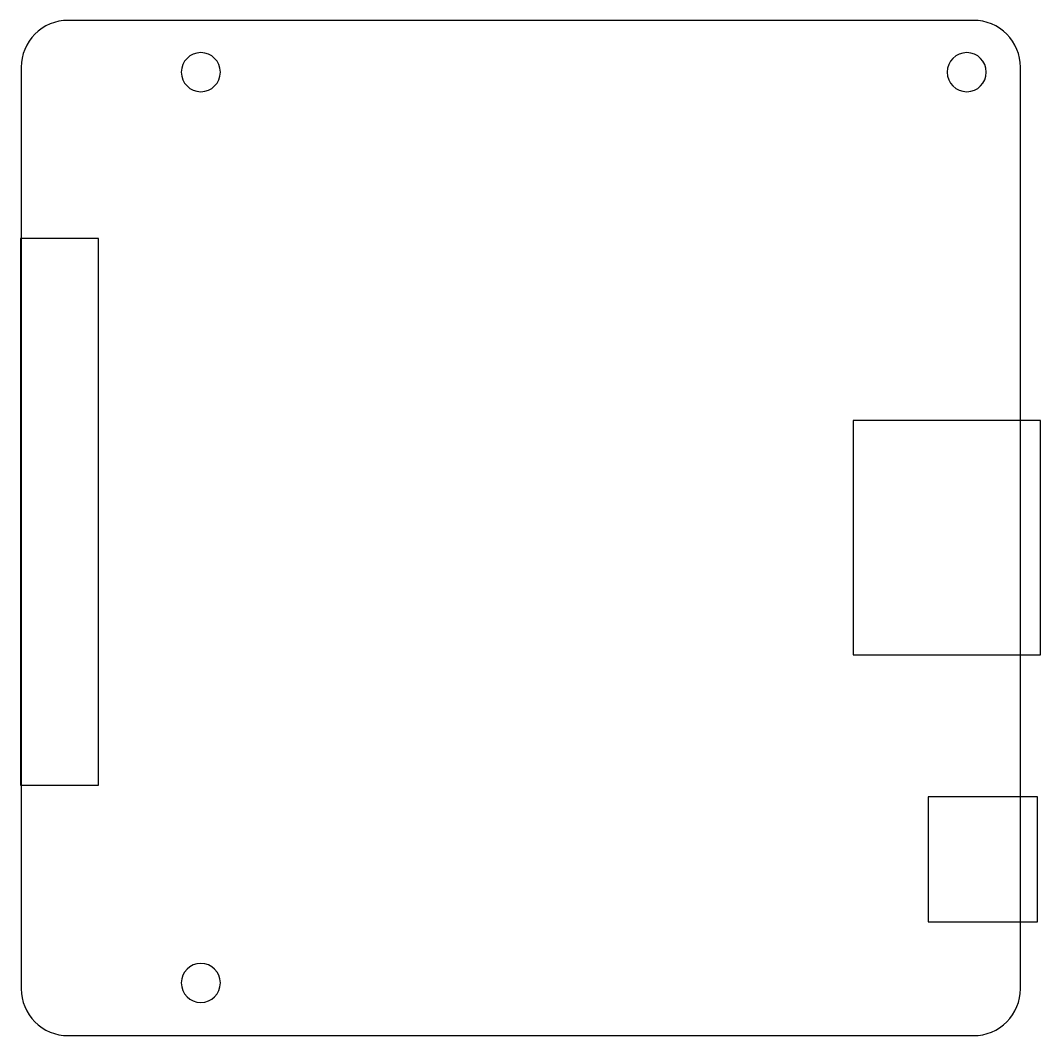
# Model space of a CAD drawing. Header units: millimetres. Extents: x 6.7 to 24, y -22.5 to -5.3.
import ezdxf

# ---------------------------------------------------------------- set-up
doc = ezdxf.new("R2010")
doc.units = ezdxf.units.MM
doc.layers.get('0').update_dxf_attribs({"linetype": 'CONTINUOUS'})

msp = doc.modelspace()

# ---------------------------------------------------------------- linework, layer by layer
msp.add_lwpolyline([(22.893, -5.345), (7.547, -5.345, 0.414214), (6.753, -6.139), (6.753, -21.749, 0.414214), (7.547, -22.543), (22.893, -22.543, 0.414214), (23.687, -21.749), (23.687, -6.139, 0.414214)], format="xyb", close=True)
for points in [[(8.063, -9.039), (6.74, -9.039), (6.74, -18.299), (8.063, -18.299)], [(24.028, -12.125), (20.853, -12.125), (20.853, -16.094), (24.028, -16.094)], [(23.973, -18.5), (22.121, -18.5), (22.121, -20.617), (23.973, -20.617)]]:
    msp.add_lwpolyline(points, close=True)
at = {"extrusion": (0, 0, -1)}
for centre in [(-9.798, -6.222), (-22.777, -6.222), (-9.798, -21.651)]:
    msp.add_circle(centre, 0.331, dxfattribs=at)

doc.saveas('drawing.dxf')
